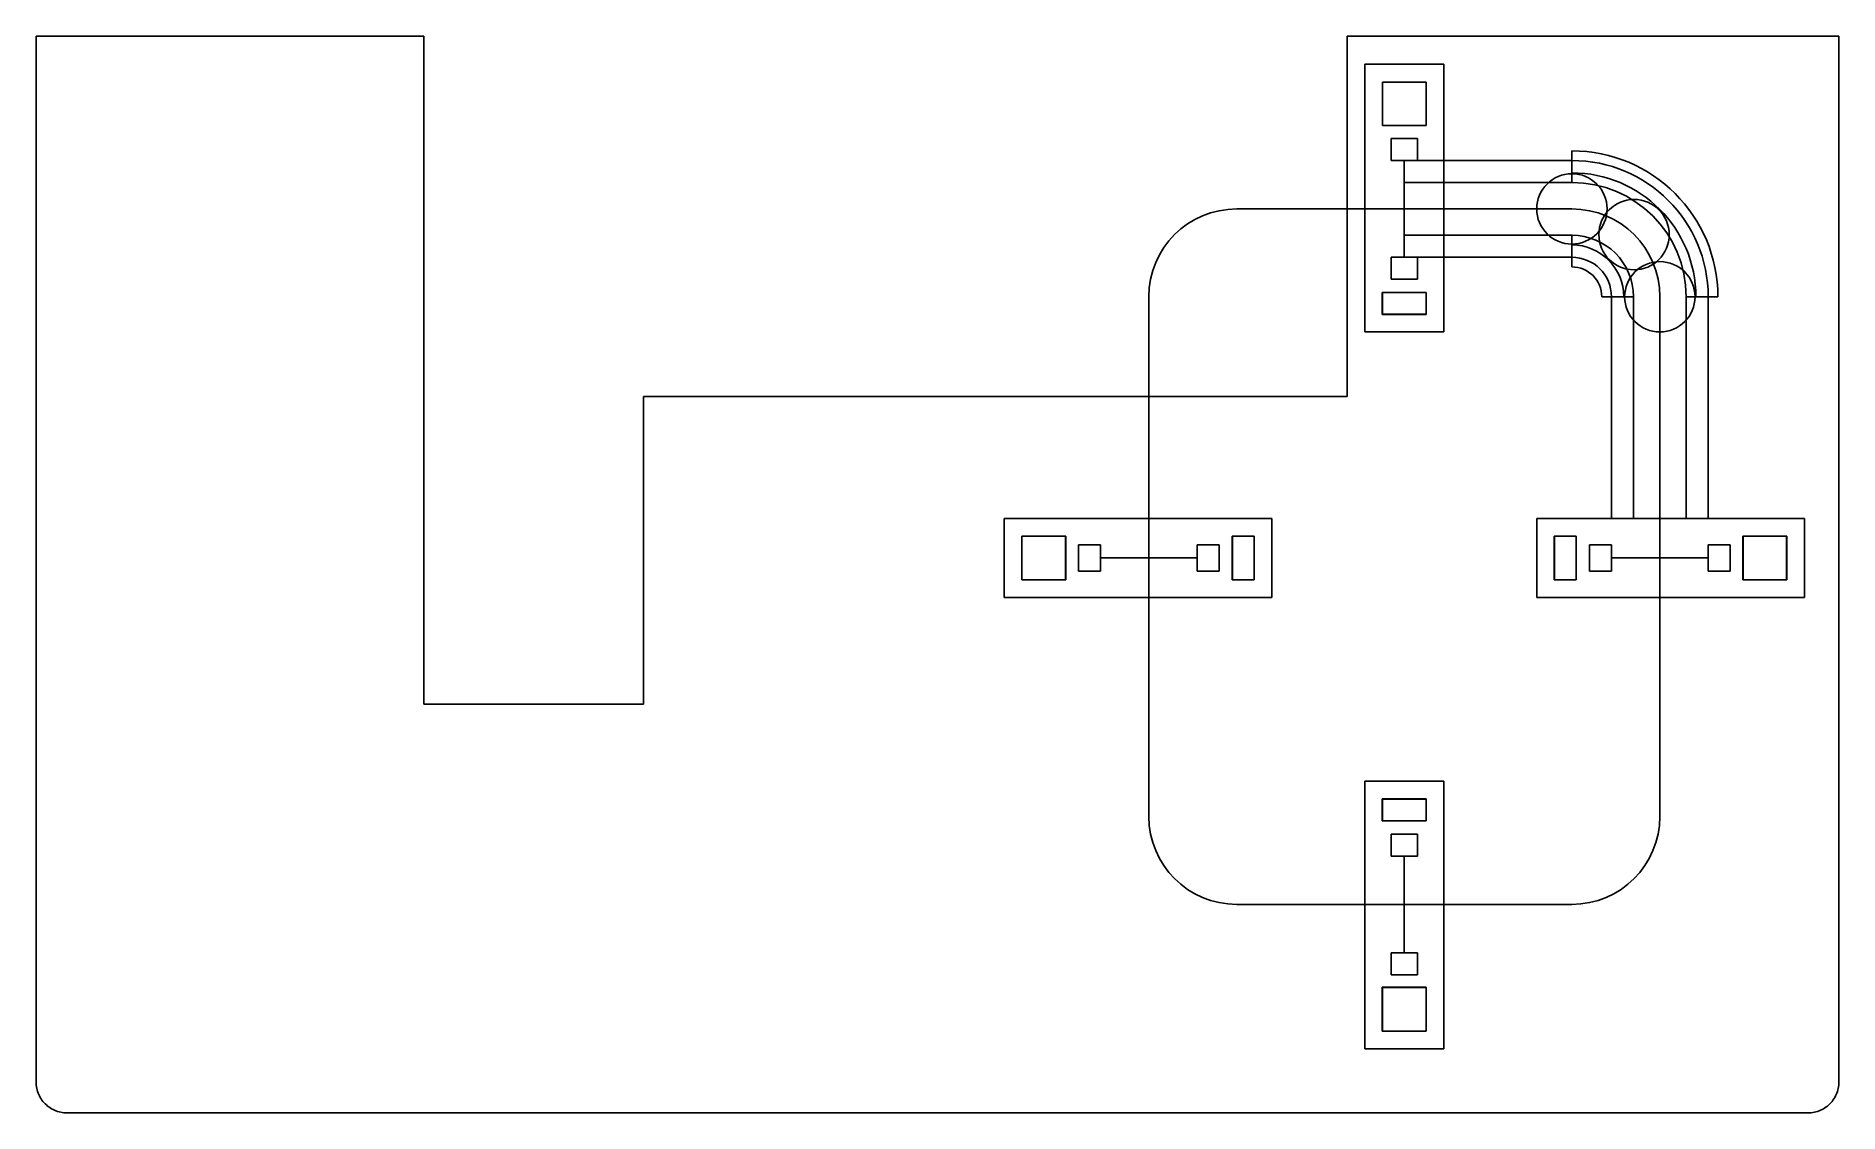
# Model space of a CAD drawing. Extents: x 223.7 to 244.2, y 12.6 to 24.9.
import ezdxf

# ---------------------------------------------------------------- set-up
doc = ezdxf.new("R2010")
doc.units = 0
doc.header["$MEASUREMENT"] = 0
doc.layers.get('0').update_dxf_attribs({"linetype": 'CONTINUOUS'})

msp = doc.modelspace()

# ---------------------------------------------------------------- linework, layer by layer
for p, q in [((223.725, 24.898), (223.725, 13.002)), ((223.725, 24.898), (228.132, 24.898)), ((228.132, 17.298), (228.132, 24.898)), ((238.632, 24.898), (238.632, 20.798)), ((244.225, 24.898), (238.632, 24.898)), ((244.225, 24.898), (244.225, 13.002)), ((239.732, 24.577), (238.832, 24.577)), ((238.832, 24.577), (238.832, 21.532)), ((239.732, 24.577), (239.732, 21.532)), ((239.035, 24.374), (239.035, 23.879)), ((239.53, 24.374), (239.035, 24.374)), ((239.53, 23.879), (239.53, 24.374)), ((239.035, 23.879), (239.53, 23.879)), ((239.132, 23.732), (239.432, 23.732)), ((239.132, 23.732), (239.132, 23.482)), ((239.432, 23.732), (239.432, 23.482)), ((239.432, 23.482), (239.132, 23.482)), ((239.132, 22.382), (239.432, 22.382)), ((239.132, 22.382), (239.132, 22.132)), ((239.432, 22.382), (239.432, 22.132)), ((239.032, 21.982), (239.032, 21.732)), ((239.032, 21.982), (239.532, 21.982)), ((239.035, 21.982), (239.035, 21.734)), ((239.132, 22.132), (239.432, 22.132)), ((239.53, 21.734), (239.53, 21.982)), ((239.532, 21.732), (239.532, 21.982)), ((239.532, 21.732), (239.032, 21.732)), ((239.035, 21.734), (239.53, 21.734)), ((238.832, 21.532), (239.732, 21.532)), ((230.632, 17.298), (230.632, 20.798)), ((238.632, 20.798), (230.632, 20.798)), ((237.777, 19.411), (234.732, 19.411)), ((234.732, 19.411), (234.732, 18.511)), ((237.777, 18.511), (237.777, 19.411)), ((240.788, 19.411), (240.788, 18.511)), ((241.388, 19.411), (240.788, 19.411)), ((242.932, 19.411), (241.388, 19.411)), ((242.932, 19.411), (243.832, 19.411)), ((243.832, 18.511), (243.832, 19.411)), ((234.932, 18.711), (234.932, 19.211)), ((235.432, 19.211), (234.932, 19.211)), ((234.932, 19.211), (234.935, 19.209)), ((234.935, 18.714), (234.935, 19.209)), ((235.43, 19.209), (234.935, 19.209)), ((235.43, 19.209), (234.935, 19.209)), ((235.43, 19.209), (235.43, 18.714)), ((235.432, 19.211), (235.432, 18.711)), ((235.577, 19.111), (235.577, 18.811)), ((235.577, 19.111), (235.827, 19.111)), ((235.827, 18.811), (235.827, 19.111)), ((236.927, 18.811), (236.927, 19.111)), ((236.927, 19.111), (237.177, 19.111)), ((237.177, 18.811), (237.177, 19.111)), ((237.327, 18.711), (237.327, 19.211)), ((237.577, 19.211), (237.327, 19.211)), ((237.576, 19.209), (237.328, 19.209)), ((237.576, 19.209), (237.328, 19.209)), ((237.328, 18.714), (237.328, 19.209)), ((237.576, 19.209), (237.576, 18.714)), ((237.577, 19.211), (237.577, 18.711)), ((240.988, 18.711), (240.988, 19.211)), ((240.988, 19.211), (241.238, 19.211)), ((240.988, 18.711), (240.988, 19.211)), ((241.236, 19.209), (240.989, 19.209)), ((241.236, 19.209), (240.989, 19.209)), ((240.989, 19.209), (240.989, 18.714)), ((241.236, 18.714), (241.236, 19.209)), ((241.238, 19.211), (241.238, 18.711)), ((241.238, 19.211), (241.238, 18.711)), ((241.638, 19.111), (241.388, 19.111)), ((241.388, 18.811), (241.388, 19.111)), ((241.638, 18.811), (241.638, 19.111)), ((242.988, 19.111), (242.738, 19.111)), ((242.738, 19.111), (242.738, 18.811)), ((242.988, 19.111), (242.988, 18.811)), ((243.132, 18.711), (243.132, 19.211)), ((243.132, 19.211), (243.632, 19.211)), ((243.63, 19.209), (243.135, 19.209)), ((243.135, 19.209), (243.135, 18.714)), ((243.135, 19.209), (243.63, 19.209)), ((243.632, 19.211), (243.63, 19.209)), ((243.63, 18.714), (243.63, 19.209)), ((243.632, 19.211), (243.632, 18.711)), ((234.932, 18.711), (234.935, 18.714)), ((235.432, 18.711), (234.932, 18.711)), ((235.43, 18.714), (234.935, 18.714)), ((235.43, 18.714), (234.935, 18.714)), ((235.577, 18.811), (235.827, 18.811)), ((236.927, 18.811), (237.177, 18.811)), ((237.577, 18.711), (237.327, 18.711)), ((237.576, 18.714), (237.328, 18.714)), ((237.576, 18.714), (237.328, 18.714)), ((240.988, 18.811), (240.988, 18.811)), ((240.988, 18.711), (241.238, 18.711)), ((241.236, 18.714), (240.989, 18.714)), ((241.236, 18.714), (240.989, 18.714)), ((241.638, 18.811), (241.388, 18.811)), ((242.988, 18.811), (242.738, 18.811)), ((243.132, 18.711), (243.632, 18.711)), ((243.63, 18.714), (243.135, 18.714)), ((243.63, 18.714), (243.135, 18.714)), ((243.632, 18.711), (243.63, 18.714)), ((237.777, 18.511), (234.732, 18.511)), ((242.932, 18.511), (240.788, 18.511)), ((242.932, 18.511), (243.832, 18.511)), ((228.132, 17.298), (230.632, 17.298)), ((238.832, 16.421), (238.832, 13.377)), ((239.732, 16.421), (238.832, 16.421)), ((239.732, 16.421), (239.732, 13.377)), ((239.032, 16.221), (239.532, 16.221)), ((239.032, 16.221), (239.032, 15.971)), ((239.53, 16.219), (239.035, 16.219)), ((239.035, 16.219), (239.035, 15.971)), ((239.132, 16.221), (239.132, 16.221)), ((239.53, 15.971), (239.53, 16.219)), ((239.532, 15.971), (239.532, 16.221)), ((239.032, 15.971), (239.532, 15.971)), ((239.132, 15.571), (239.132, 15.821)), ((239.132, 15.821), (239.432, 15.821)), ((239.432, 15.571), (239.432, 15.821)), ((239.132, 15.571), (239.432, 15.571)), ((239.132, 14.221), (239.132, 14.471)), ((239.132, 14.471), (239.432, 14.471)), ((239.432, 14.221), (239.432, 14.471)), ((239.432, 14.221), (239.132, 14.221)), ((239.032, 14.079), (239.032, 13.579)), ((239.032, 14.079), (239.532, 14.079)), ((239.035, 14.074), (239.035, 13.579)), ((239.53, 14.074), (239.035, 14.074)), ((239.53, 14.074), (239.53, 13.579)), ((239.532, 14.079), (239.532, 13.579)), ((239.032, 13.579), (239.532, 13.579)), ((238.832, 13.377), (239.732, 13.377)), ((223.725, 13.002), (223.725, 12.983)), ((223.727, 12.965), (223.725, 12.983)), ((223.727, 12.965), (223.729, 12.946)), ((223.732, 12.928), (223.729, 12.946)), ((223.732, 12.928), (223.737, 12.91)), ((244.217, 12.928), (244.213, 12.91)), ((244.217, 12.928), (244.22, 12.946)), ((244.223, 12.965), (244.22, 12.946)), ((244.223, 12.965), (244.224, 12.983)), ((244.225, 13.002), (244.224, 12.983)), ((223.737, 12.91), (223.742, 12.892)), ((223.742, 12.892), (223.748, 12.875)), ((223.748, 12.875), (223.755, 12.858)), ((223.755, 12.858), (223.763, 12.841)), ((223.763, 12.841), (223.772, 12.825)), ((223.772, 12.825), (223.782, 12.809)), ((223.782, 12.809), (223.792, 12.794)), ((223.792, 12.794), (223.803, 12.779)), ((223.815, 12.765), (223.803, 12.779)), ((223.828, 12.752), (223.815, 12.765)), ((223.828, 12.752), (223.842, 12.739)), ((223.842, 12.739), (223.856, 12.727)), ((223.856, 12.727), (223.87, 12.716)), ((223.886, 12.705), (223.87, 12.716)), ((244.079, 12.716), (244.064, 12.705)), ((244.079, 12.716), (244.094, 12.727)), ((244.108, 12.739), (244.094, 12.727)), ((244.108, 12.739), (244.121, 12.752)), ((244.121, 12.752), (244.134, 12.765)), ((244.134, 12.765), (244.146, 12.779)), ((244.146, 12.779), (244.157, 12.794)), ((244.157, 12.794), (244.168, 12.809)), ((244.177, 12.825), (244.168, 12.809)), ((244.177, 12.825), (244.186, 12.841)), ((244.194, 12.858), (244.186, 12.841)), ((244.194, 12.858), (244.201, 12.875)), ((244.207, 12.892), (244.201, 12.875)), ((244.207, 12.892), (244.213, 12.91)), ((223.886, 12.705), (223.901, 12.695)), ((223.901, 12.695), (223.918, 12.687)), ((223.934, 12.679), (223.918, 12.687)), ((223.934, 12.679), (223.951, 12.672)), ((223.969, 12.665), (223.951, 12.672)), ((223.987, 12.66), (223.969, 12.665)), ((223.987, 12.66), (224.005, 12.656)), ((224.023, 12.652), (224.005, 12.656)), ((224.041, 12.65), (224.023, 12.652)), ((224.06, 12.649), (224.041, 12.65)), ((224.078, 12.648), (224.06, 12.649)), ((224.078, 12.648), (243.871, 12.648)), ((243.871, 12.648), (243.89, 12.649)), ((243.89, 12.649), (243.908, 12.65)), ((243.908, 12.65), (243.926, 12.652)), ((243.945, 12.656), (243.926, 12.652)), ((243.945, 12.656), (243.963, 12.66)), ((243.98, 12.665), (243.963, 12.66)), ((243.98, 12.665), (243.998, 12.672)), ((244.015, 12.679), (243.998, 12.672)), ((244.015, 12.679), (244.032, 12.687)), ((244.048, 12.695), (244.032, 12.687)), ((244.048, 12.695), (244.064, 12.705))]:
    msp.add_line(p, q)
at = {"linetype": 'Continuous'}
for p, q in [((241.188, 23.232), (241.188, 23.592)), ((239.282, 23.482), (239.282, 22.382)), ((241.188, 22.932), (237.377, 22.932)), ((241.188, 22.272), (241.188, 22.632)), ((236.377, 21.932), (236.377, 16.021)), ((241.528, 21.932), (241.888, 21.932)), ((242.188, 21.932), (242.188, 16.021)), ((242.488, 21.932), (242.848, 21.932)), ((235.827, 18.961), (236.927, 18.961)), ((241.638, 18.961), (242.738, 18.961)), ((239.282, 14.471), (239.282, 15.571)), ((241.188, 15.021), (237.377, 15.021))]:
    msp.add_line(p, q, dxfattribs=at)
at = {"color": 1, "linetype": 'Continuous'}
for p, q in [((241.188, 23.482), (239.282, 23.482)), ((241.188, 23.232), (239.282, 23.232)), ((239.282, 22.632), (241.191, 22.632)), ((241.188, 22.382), (239.282, 22.382)), ((241.638, 21.932), (241.638, 19.411)), ((241.888, 21.932), (241.888, 19.411)), ((242.488, 21.932), (242.488, 19.411)), ((242.738, 21.932), (242.738, 19.411))]:
    msp.add_line(p, q, dxfattribs=at)
at = {"color": 5, "linetype": 'Continuous'}
for centre in [(241.188, 22.932), (241.895, 22.639), (242.188, 21.932)]:
    msp.add_circle(centre, 0.4, dxfattribs=at)
at = {"color": 2, "linetype": 'Continuous'}
for radius in [1.66, 1.41, 0.59, 0.34]:
    msp.add_arc((241.188, 21.932), radius, 0, 90, dxfattribs=at)
at = {"color": 1, "linetype": 'Continuous'}
for radius in [1.55, 1.3, 0.7, 0.45]:
    msp.add_arc((241.188, 21.932), radius, 0, 90, dxfattribs=at)
at = {"linetype": 'Continuous'}
for centre, start, end in [((237.377, 21.932), 90, 180), ((241.188, 21.932), 0, 90), ((237.377, 16.021), 180, 270), ((241.188, 16.021), 270, 0)]:
    msp.add_arc(centre, 1, start, end, dxfattribs=at)

doc.saveas('drawing.dxf')
